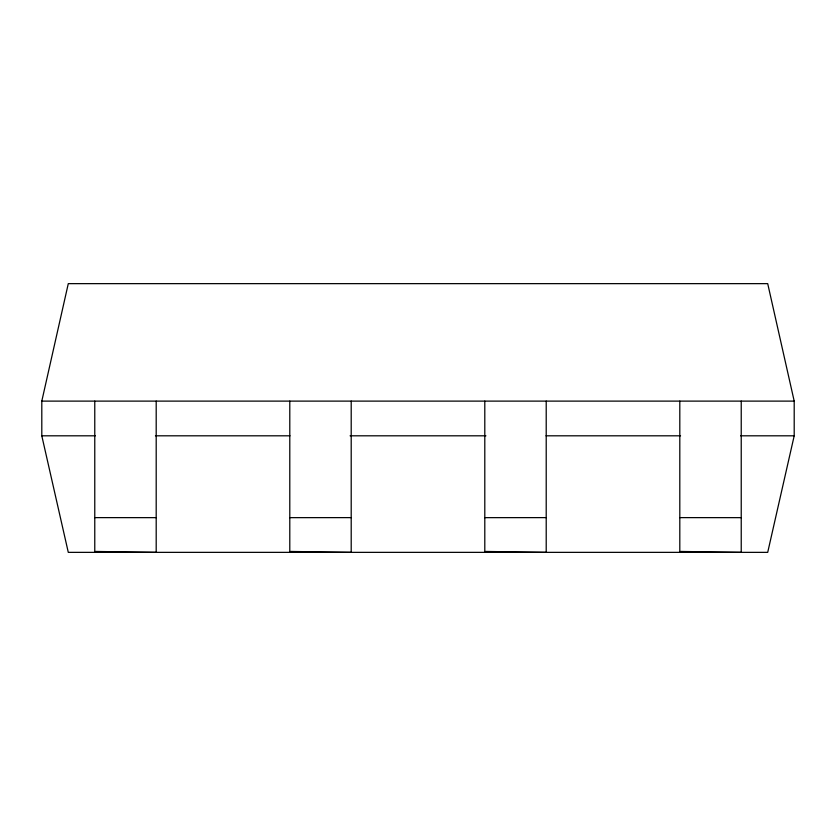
<?xml version="1.0" encoding="UTF-8"?>
<svg xmlns="http://www.w3.org/2000/svg" width="836" height="836" viewBox="0 0 836 836"><rect width="100%" height="100%" fill="white"/><g stroke="black" fill="none" stroke-linecap="round" stroke-linejoin="round"><path stroke-width="1.25" d="M41.8 401.113L68.291 283.644L767.709 283.644L794.2 401.113L794.2 435.807L767.709 552.356L68.291 552.356L41.8 435.807L41.8 401.113L794.2 401.113M106.287 552.188L94.771 552.188M301.305 552.188L289.789 552.188M496.312 552.188L484.796 552.188M691.32 552.188L679.804 552.188M41.8 435.807L95.356 435.807M155.444 435.807L289.987 435.807M350.075 435.807L485.925 435.807M546.012 435.807L680.556 435.807M740.644 435.807L794.2 435.807M94.771 517.62L156.196 517.651M289.789 517.651L351.204 517.62M484.796 517.651L546.211 517.62M679.804 517.62L741.229 517.651M741.229 401.113L741.229 552.356L679.804 551.436L679.804 401.113M546.211 401.113L546.211 552.356L484.796 551.436L484.796 401.113M351.204 401.113L351.204 552.356L289.789 551.436L289.789 401.113M156.196 401.113L156.196 552.356L94.771 551.436L94.771 401.113"/></g></svg>
